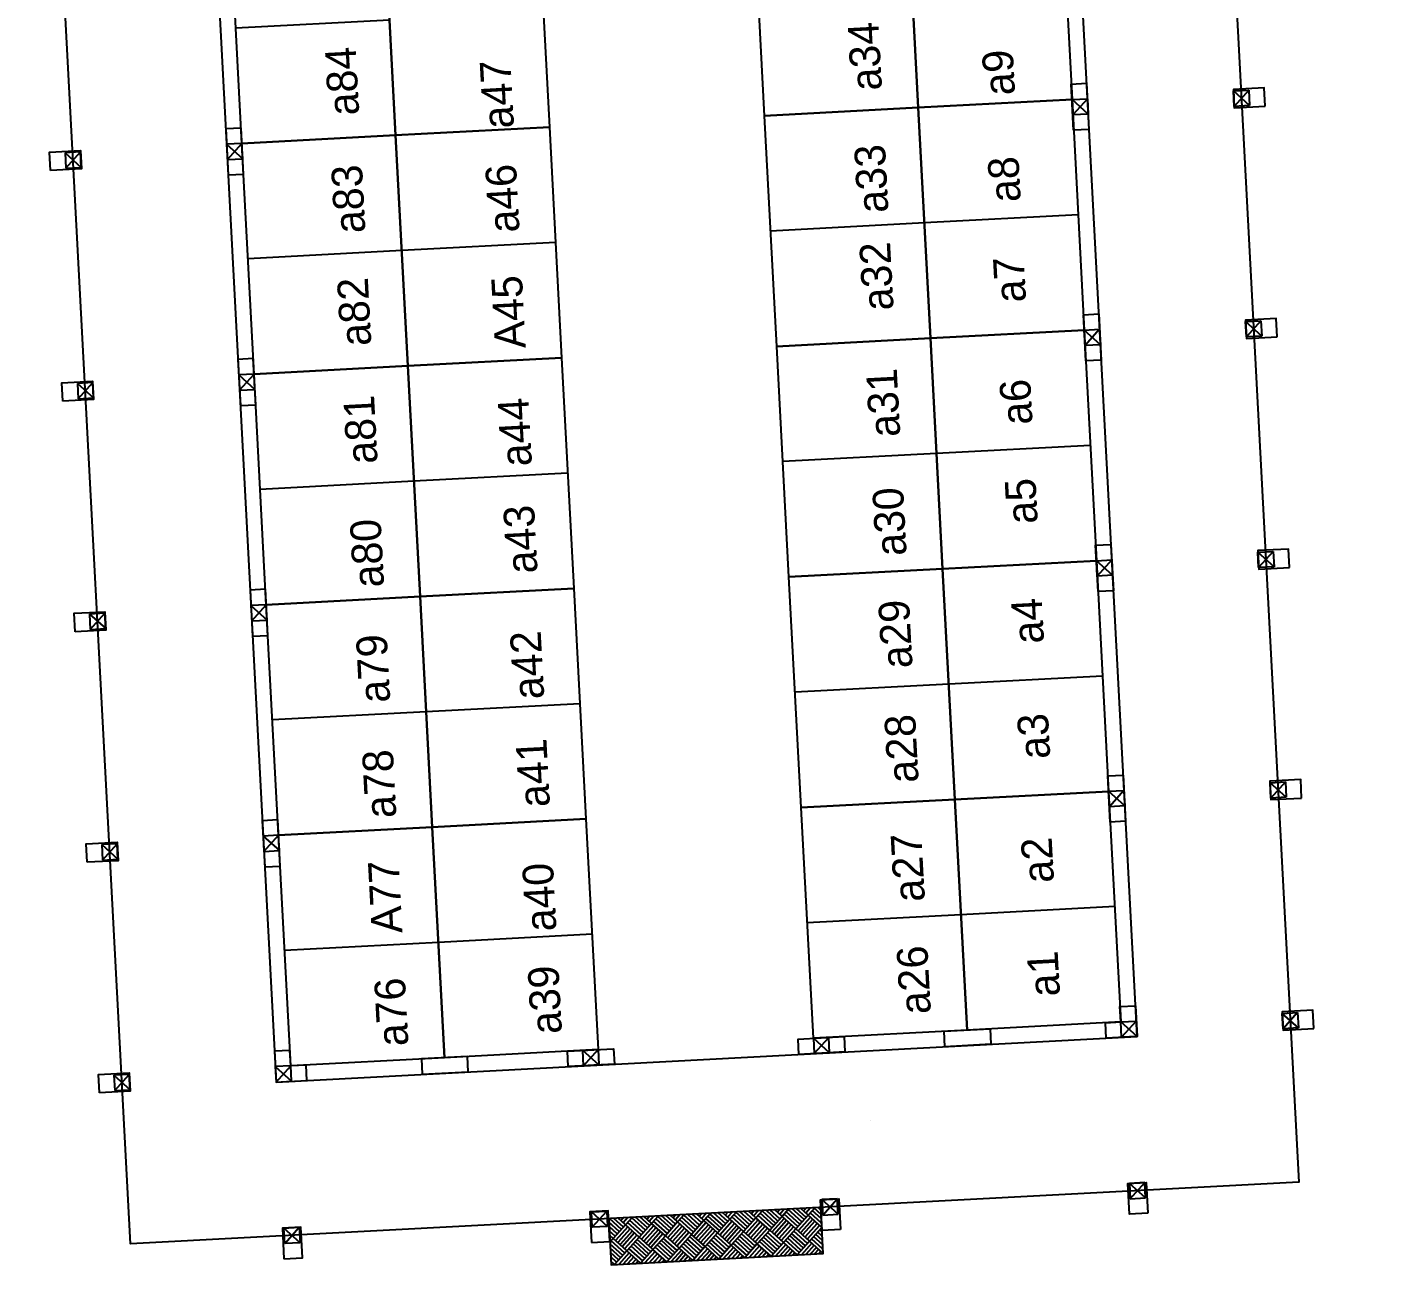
# Model space of a CAD drawing. Extents: x -31423 to 1909503, y -2344077 to 1640342.
# Drawn here: x 123880 to 141594, y -33216 to -17140 of the extents above; entities that cross this region are included whole.
import ezdxf

# ---------------------------------------------------------------- set-up
doc = ezdxf.new("R2010")
doc.units = 0
for name, color, linetype in [('Level 1', 7, 'Continuous'), ('Level 10', 7, 'Continuous'), ('Level 13', 7, 'Continuous'), ('Level 14', 7, 'Continuous'), ('Level 15', 7, 'Continuous'), ('Level 16', 7, 'Continuous'), ('Level 17', 7, 'Continuous'), ('Level 18', 7, 'Continuous'), ('Level 19', 7, 'Continuous')]:
    doc.layers.add(name, color=color, linetype=linetype)

# ---------------------------------------------------------------- blocks, each defined once
blk = doc.blocks.new('SC6460')
at = {"layer": 'Level 1'}
blk.add_line((0, 0), (0, 0), dxfattribs=at)
blk = doc.blocks.new('COT220')
at = {"layer": 'Level 13'}
for p, q in [((-1100, 1100), (1100, 1100)), ((-1100, -1100), (-1100, 1100)), ((-1100, -1100), (1100, 1100)), ((1100, -1100), (-1100, 1100)), ((1100, 1100), (1100, -1100)), ((1100, -1100), (-1100, -1100))]:
    blk.add_line(p, q, dxfattribs=at)
at = {"layer": 'Level 18'}
for p, q in [((-1100, -1100), (-1100, 1100)), ((-1100, 1100), (1100, 1100)), ((1100, 1100), (1100, -1100)), ((1100, -1100), (-1100, -1100))]:
    blk.add_line(p, q, dxfattribs=at)
blk = doc.blocks.new('A$C7E8')
at = {"layer": 'Level 1'}
blk.add_lwpolyline([(104.46, 5.99), (104.77, 0), (132.33, 1.46), (132.02, 7.45)], dxfattribs=at)
at = {"layer": 'Level 13'}
for points in [[(164.87, 147.38), (164.55, 153.37), (166.55, 153.48), (166.86, 147.49)], [(189.74, 150.5), (189.61, 152.9), (185.62, 152.69), (185.74, 150.29)], [(57.02, 141.67), (56.7, 147.67), (54.7, 147.56), (55.02, 141.57)], [(31.96, 142.15), (31.83, 144.55), (35.83, 144.76), (35.95, 142.36)], [(166.45, 117.42), (166.14, 123.42), (168.13, 123.52), (168.45, 117.53)], [(191.32, 120.54), (191.2, 122.94), (187.2, 122.73), (187.33, 120.33)], [(58.6, 111.72), (58.29, 117.71), (56.29, 117.6), (56.61, 111.61)], [(33.54, 112.19), (33.42, 114.59), (37.41, 114.8), (37.54, 112.4)], [(168.04, 87.47), (167.72, 93.46), (169.72, 93.56), (170.04, 87.57)], [(192.91, 90.58), (192.78, 92.98), (188.79, 92.77), (188.91, 90.37)], [(60.19, 81.76), (59.87, 87.75), (57.87, 87.64), (58.19, 81.65)], [(35.13, 82.23), (35, 84.63), (39, 84.84), (39.12, 82.45)], [(169.62, 57.51), (169.31, 63.5), (171.3, 63.61), (171.62, 57.61)], [(194.49, 60.63), (194.37, 63.02), (190.37, 62.81), (190.5, 60.42)], [(61.77, 51.8), (61.46, 57.79), (59.46, 57.69), (59.78, 51.69)], [(36.71, 52.28), (36.59, 54.67), (40.58, 54.88), (40.71, 52.49)], [(170.89, 33.54), (172.89, 33.65), (173.1, 29.65), (169.11, 29.44), (169, 31.44), (171, 31.54)], [(196.08, 30.67), (195.95, 33.07), (191.96, 32.85), (192.08, 30.46)], [(148.14, 28.33), (148.03, 30.33), (154.02, 30.65), (154.13, 28.65)], [(135.05, 29.64), (135.15, 27.64), (129.16, 27.33), (129.06, 29.32)], [(63.04, 27.83), (61.05, 27.73), (61.26, 23.73), (65.25, 23.94), (65.15, 25.94), (63.15, 25.84)], [(86.22, 25.05), (86.12, 27.05), (80.13, 26.73), (80.23, 24.74)], [(99.2, 25.74), (99.1, 27.74), (105.09, 28.06), (105.2, 26.06)], [(38.3, 22.32), (38.17, 24.71), (42.17, 24.93), (42.29, 22.53)], [(174.52, 6.7), (172.12, 6.57), (171.91, 10.56), (174.3, 10.69)], [(134.57, 4.58), (132.18, 4.45), (131.96, 8.45), (134.36, 8.58)], [(102.22, 2.87), (104.61, 3), (104.4, 6.99), (102.01, 6.86)], [(62.27, 0.75), (64.67, 0.88), (64.46, 4.88), (62.06, 4.75)]]:
    blk.add_lwpolyline(points, close=True, dxfattribs=at)
at = {"layer": 'Level 14'}
for p, q in [((126.71, 5.98), (125.46, 7.1)), ((126.98, 6.27), (126.03, 7.13)), ((126.15, 7.14), (126.09, 7.08)), ((126.71, 7.17), (126.39, 6.81)), ((127.28, 7.2), (126.68, 6.54)), ((127.84, 7.23), (126.98, 6.27)), ((129.57, 5.56), (127.78, 7.17)), ((129.84, 5.86), (128.28, 7.25)), ((130.1, 6.16), (128.85, 7.28)), ((130.37, 6.45), (129.41, 7.31)), ((129.54, 7.32), (129.48, 7.26)), ((130.1, 7.35), (129.78, 6.99)), ((130.66, 7.38), (130.07, 6.72)), ((131.23, 7.41), (130.37, 6.45)), ((132.06, 6.54), (131.17, 7.35)), ((132.04, 7.11), (131.67, 7.43)), ((105.84, 4.31), (104.48, 5.53)), ((106.11, 4.6), (104.56, 6)), ((106.38, 4.9), (105.12, 6.03)), ((106.64, 5.2), (105.69, 6.06)), ((105.81, 6.06), (105.75, 6)), ((106.37, 6.09), (106.05, 5.73)), ((106.94, 6.12), (106.35, 5.46)), ((107.5, 6.15), (106.64, 5.2)), ((108.7, 3.89), (106.91, 5.49)), ((108.96, 4.19), (107.18, 5.79)), ((109.23, 4.48), (107.45, 6.09)), ((109.5, 4.78), (107.95, 6.18)), ((110.03, 5.38), (108.43, 3.59)), ((109.77, 5.08), (108.51, 6.21)), ((110.03, 5.38), (109.08, 6.24)), ((109.2, 6.24), (109.14, 6.18)), ((109.76, 6.27), (109.44, 5.91)), ((110.33, 6.3), (109.74, 5.64)), ((110.89, 6.33), (110.03, 5.38)), ((111.82, 3.77), (110.03, 5.38)), ((112.09, 4.07), (110.3, 5.67)), ((112.35, 4.37), (110.57, 5.97)), ((112.62, 4.66), (110.84, 6.27)), ((112.89, 4.96), (111.34, 6.36)), ((113.42, 5.56), (111.82, 3.77)), ((113.16, 5.26), (111.9, 6.39)), ((113.42, 5.56), (112.47, 6.42)), ((112.59, 6.42), (112.53, 6.36)), ((113.15, 6.45), (112.83, 6.09)), ((113.72, 6.48), (113.13, 5.82)), ((114.28, 6.51), (113.42, 5.56)), ((115.21, 3.95), (113.42, 5.56)), ((115.48, 4.25), (113.69, 5.85)), ((115.74, 4.55), (113.96, 6.15)), ((116.01, 4.84), (114.23, 6.45)), ((116.28, 5.14), (114.73, 6.54)), ((116.81, 5.74), (115.21, 3.95)), ((116.55, 5.44), (115.29, 6.57)), ((117.11, 5.47), (115.51, 3.68)), ((116.81, 5.74), (115.86, 6.6)), ((115.98, 6.6), (115.92, 6.54)), ((116.54, 6.63), (116.22, 6.27)), ((117.11, 6.66), (116.52, 6)), ((117.67, 6.69), (116.81, 5.74)), ((118.6, 4.13), (116.81, 5.74)), ((118.86, 4.43), (117.08, 6.03)), ((119.13, 4.73), (117.35, 6.33)), ((119.4, 5.02), (117.62, 6.63)), ((119.67, 5.32), (118.12, 6.71)), ((120.2, 5.91), (118.6, 4.13)), ((119.93, 5.62), (118.68, 6.74)), ((120.5, 5.65), (118.89, 3.86)), ((120.8, 5.38), (119.19, 3.6)), ((120.2, 5.91), (119.25, 6.77)), ((119.37, 6.78), (119.31, 6.72)), ((119.93, 6.81), (119.61, 6.45)), ((120.5, 6.84), (119.9, 6.18)), ((121.06, 6.87), (120.2, 5.91)), ((121.99, 4.31), (120.2, 5.91)), ((122.25, 4.61), (120.47, 6.21)), ((122.52, 4.9), (120.74, 6.51)), ((122.79, 5.2), (121, 6.81)), ((123.06, 5.5), (121.51, 6.89)), ((123.59, 6.09), (121.99, 4.31)), ((123.32, 5.8), (122.07, 6.92)), ((123.89, 5.83), (122.28, 4.04)), ((124.19, 5.56), (122.58, 3.77)), ((123.59, 6.09), (122.64, 6.95)), ((122.76, 6.96), (122.7, 6.9)), ((123.32, 6.99), (123, 6.63)), ((123.89, 7.02), (123.29, 6.36)), ((124.45, 7.05), (123.59, 6.09)), ((125.38, 4.49), (123.59, 6.09)), ((125.64, 4.79), (123.86, 6.39)), ((125.91, 5.08), (124.13, 6.69)), ((126.18, 5.38), (124.39, 6.99)), ((126.45, 5.68), (124.9, 7.07)), ((126.98, 6.27), (125.38, 4.49)), ((127.28, 6.01), (125.67, 4.22)), ((127.58, 5.74), (125.97, 3.95)), ((127.87, 5.47), (126.27, 3.69)), ((128.77, 4.67), (126.98, 6.27)), ((129.03, 4.97), (127.25, 6.57)), ((129.3, 5.26), (127.52, 6.87)), ((130.37, 6.45), (128.77, 4.67)), ((130.67, 6.19), (129.06, 4.4)), ((130.97, 5.92), (129.36, 4.13)), ((131.26, 5.65), (129.66, 3.87)), ((131.56, 5.38), (129.95, 3.6)), ((132.15, 4.85), (130.37, 6.45)), ((132.12, 5.41), (130.64, 6.75)), ((132.09, 5.98), (130.91, 7.05)), ((105.57, 4.01), (104.51, 4.97)), ((105.31, 3.71), (104.54, 4.4)), ((105.04, 3.41), (104.57, 3.84)), ((104.74, 3.68), (104.59, 3.51)), ((106.64, 5.2), (105.04, 3.41)), ((106.94, 4.93), (105.34, 3.15)), ((107.24, 4.66), (105.63, 2.88)), ((107.54, 4.39), (105.93, 2.61)), ((107.83, 4.13), (106.23, 2.34)), ((108.13, 3.86), (106.53, 2.08)), ((108.43, 3.59), (106.64, 5.2)), ((108.43, 3.59), (106.82, 1.81)), ((110.21, 1.99), (108.43, 3.59)), ((110.33, 5.11), (108.73, 3.32)), ((110.63, 4.84), (109.02, 3.06)), ((110.93, 4.57), (109.32, 2.79)), ((111.22, 4.31), (109.62, 2.52)), ((111.52, 4.04), (109.92, 2.25)), ((111.82, 3.77), (110.21, 1.99)), ((113.6, 2.17), (111.82, 3.77)), ((113.72, 5.29), (112.12, 3.5)), ((114.02, 5.02), (112.41, 3.24)), ((114.32, 4.75), (112.71, 2.97)), ((114.61, 4.49), (113.01, 2.7)), ((114.91, 4.22), (113.31, 2.43)), ((115.21, 3.95), (113.6, 2.17)), ((116.72, 2.05), (114.94, 3.65)), ((116.99, 2.35), (115.21, 3.95)), ((117.41, 5.2), (115.8, 3.42)), ((117.7, 4.93), (116.1, 3.15)), ((118, 4.67), (116.4, 2.88)), ((118.3, 4.4), (116.69, 2.61)), ((118.6, 4.13), (116.99, 2.35)), ((120.11, 2.23), (118.33, 3.83)), ((120.38, 2.53), (118.6, 4.13)), ((121.09, 5.11), (119.49, 3.33)), ((121.39, 4.84), (119.79, 3.06)), ((121.69, 4.58), (120.08, 2.79)), ((121.99, 4.31), (120.38, 2.53)), ((123.24, 2.11), (121.45, 3.72)), ((123.5, 2.41), (121.72, 4.01)), ((123.77, 2.7), (121.99, 4.31)), ((124.48, 5.29), (122.88, 3.51)), ((124.78, 5.02), (123.18, 3.24)), ((125.08, 4.76), (123.47, 2.97)), ((125.38, 4.49), (123.77, 2.7)), ((126.36, 1.99), (124.57, 3.6)), ((126.63, 2.29), (124.84, 3.89)), ((126.89, 2.59), (125.11, 4.19)), ((127.16, 2.88), (125.38, 4.49)), ((128.17, 5.2), (126.57, 3.42)), ((128.47, 4.94), (126.86, 3.15)), ((128.77, 4.67), (127.16, 2.88)), ((129.75, 2.17), (127.96, 3.78)), ((130.01, 2.47), (128.23, 4.07)), ((130.28, 2.77), (128.5, 4.37)), ((130.55, 3.06), (128.77, 4.67)), ((131.86, 5.12), (130.25, 3.33)), ((132.15, 4.85), (130.55, 3.06)), ((132.27, 2.59), (131.08, 3.66)), ((132.24, 3.15), (131.35, 3.96)), ((132.21, 3.72), (131.62, 4.25)), ((132.18, 4.28), (131.89, 4.55)), ((132.15, 4.85), (132.15, 4.85)), ((105.04, 3.41), (104.62, 2.94)), ((106.29, 1.21), (104.63, 2.71)), ((106.02, 0.92), (104.66, 2.14)), ((106.56, 1.51), (104.77, 3.12)), ((106.82, 1.81), (105.04, 3.41)), ((106.82, 1.81), (105.22, 0.02)), ((108.61, 0.2), (106.82, 1.81)), ((108.88, 0.5), (107.09, 2.11)), ((109.14, 0.8), (107.36, 2.4)), ((109.41, 1.1), (107.63, 2.7)), ((109.68, 1.39), (107.89, 3)), ((109.95, 1.69), (108.16, 3.29)), ((110.21, 1.99), (108.61, 0.2)), ((112, 0.38), (110.21, 1.99)), ((112.27, 0.68), (110.48, 2.28)), ((112.53, 0.98), (110.75, 2.58)), ((112.8, 1.27), (111.02, 2.88)), ((113.07, 1.57), (111.28, 3.18)), ((113.34, 1.87), (111.55, 3.47)), ((113.6, 2.17), (112, 0.38)), ((113.9, 1.9), (112.56, 0.41)), ((115.39, 0.56), (113.6, 2.17)), ((115.65, 0.86), (113.87, 2.46)), ((115.92, 1.16), (114.14, 2.76)), ((116.19, 1.45), (114.41, 3.06)), ((116.46, 1.75), (114.67, 3.36)), ((116.99, 2.35), (115.39, 0.56)), ((117.29, 2.08), (115.95, 0.59)), ((117.59, 1.81), (116.52, 0.62)), ((118.78, 0.74), (116.99, 2.35)), ((119.04, 1.04), (117.26, 2.64)), ((119.31, 1.34), (117.53, 2.94)), ((119.58, 1.63), (117.79, 3.24)), ((119.85, 1.93), (118.06, 3.54)), ((120.38, 2.53), (118.78, 0.74)), ((120.68, 2.26), (119.34, 0.77)), ((120.98, 1.99), (119.91, 0.8)), ((122.17, 0.92), (120.38, 2.53)), ((122.43, 1.22), (120.65, 2.82)), ((122.7, 1.52), (120.92, 3.12)), ((122.97, 1.81), (121.18, 3.42)), ((123.77, 2.7), (122.17, 0.92)), ((124.07, 2.44), (122.73, 0.95)), ((124.37, 2.17), (123.3, 0.98)), ((125.56, 1.1), (123.77, 2.7)), ((124.66, 1.9), (123.86, 1.01)), ((125.82, 1.4), (124.04, 3)), ((126.09, 1.69), (124.31, 3.3)), ((127.16, 2.88), (125.56, 1.1)), ((127.46, 2.62), (126.12, 1.13)), ((127.76, 2.35), (126.69, 1.16)), ((128.94, 1.28), (127.16, 2.88)), ((128.05, 2.08), (127.25, 1.19)), ((129.21, 1.58), (127.43, 3.18)), ((129.48, 1.87), (127.7, 3.48)), ((128.35, 1.81), (127.81, 1.22)), ((130.55, 3.06), (128.94, 1.28)), ((130.85, 2.8), (129.51, 1.31)), ((131.14, 2.53), (130.07, 1.34)), ((132.33, 1.46), (130.55, 3.06)), ((131.44, 2.26), (130.64, 1.37)), ((132.3, 2.02), (130.82, 3.36)), ((131.74, 1.99), (131.2, 1.4)), ((105.75, 0.62), (104.69, 1.58)), ((105.49, 0.32), (104.72, 1.01)), ((105.22, 0.02), (104.75, 0.45)), ((104.92, 0.29), (104.77, 0.12)), ((105.22, 0.02), (105.22, 0.02)), ((105.22, 0.02), (105.22, 0.02)), ((107.12, 1.54), (105.78, 0.05)), ((107.42, 1.27), (106.35, 0.08)), ((107.72, 1.01), (106.91, 0.11)), ((108.01, 0.74), (107.48, 0.14)), ((108.31, 0.47), (108.04, 0.17)), ((108.61, 0.2), (108.61, 0.2)), ((108.61, 0.2), (108.61, 0.2)), ((110.51, 1.72), (109.17, 0.23)), ((110.81, 1.45), (109.74, 0.26)), ((111.11, 1.18), (110.3, 0.29)), ((111.4, 0.92), (110.87, 0.32)), ((111.7, 0.65), (111.43, 0.35)), ((112, 0.38), (112, 0.38)), ((112, 0.38), (112, 0.38)), ((114.2, 1.63), (113.13, 0.44)), ((114.49, 1.36), (113.69, 0.47)), ((114.79, 1.1), (114.26, 0.5)), ((115.09, 0.83), (114.82, 0.53)), ((115.39, 0.56), (115.39, 0.56)), ((115.39, 0.56), (115.39, 0.56)), ((117.88, 1.54), (117.08, 0.65)), ((118.18, 1.28), (117.65, 0.68)), ((118.48, 1.01), (118.21, 0.71)), ((118.78, 0.74), (118.78, 0.74)), ((118.78, 0.74), (118.78, 0.74)), ((121.27, 1.72), (120.47, 0.83)), ((121.57, 1.46), (121.04, 0.86)), ((121.87, 1.19), (121.6, 0.89)), ((122.17, 0.92), (122.17, 0.92)), ((122.17, 0.92), (122.17, 0.92)), ((124.96, 1.63), (124.43, 1.04)), ((125.26, 1.37), (124.99, 1.07)), ((125.56, 1.1), (125.56, 1.1)), ((125.56, 1.1), (125.56, 1.1)), ((128.65, 1.55), (128.38, 1.25)), ((128.94, 1.28), (128.94, 1.28)), ((128.94, 1.28), (128.94, 1.28)), ((132.04, 1.73), (131.77, 1.43)), ((132.33, 1.46), (132.33, 1.46))]:
    blk.add_line(p, q, dxfattribs=at)
at = {"layer": 'Level 15'}
blk.add_lwpolyline([(26.96, 293.3), (17.92, 464.06), (169.71, 472.09), (178.75, 301.33), (199.72, 302.44), (206.06, 182.61), (185.09, 181.5), (194.13, 10.74), (42.34, 2.7), (33.3, 173.47), (12.33, 172.36), (5.99, 292.19), (26.96, 293.3)], dxfattribs=at)
at = {"layer": 'Level 16'}
for p, q in [((75.99, 161.7), (56.01, 160.65)), ((145.48, 135.34), (125.5, 134.28)), ((165.45, 136.4), (145.48, 135.34)), ((77.57, 131.75), (57.6, 130.69)), ((97.54, 132.8), (77.57, 131.75)), ((167.03, 106.44), (147.06, 105.38)), ((147.06, 105.38), (127.09, 104.33)), ((99.13, 102.85), (79.16, 101.79)), ((79.16, 101.79), (59.19, 100.73)), ((168.62, 76.48), (148.65, 75.42)), ((148.65, 75.42), (128.68, 74.37)), ((100.71, 72.89), (80.74, 71.83)), ((80.74, 71.83), (60.77, 70.77)), ((170.21, 46.52), (150.23, 45.47)), ((150.23, 45.47), (130.26, 44.41)), ((102.3, 42.93), (82.33, 41.87)), ((82.33, 41.87), (62.36, 40.82))]:
    blk.add_line(p, q, dxfattribs=at)
for points in [[(164.66, 151.38), (144.68, 150.32), (143.1, 180.28), (163.07, 181.33)], [(144.68, 150.32), (124.71, 149.26), (123.13, 179.22), (143.1, 180.28)], [(96.75, 147.78), (76.78, 146.73), (75.19, 176.68), (95.17, 177.74)], [(76.78, 146.73), (56.81, 145.67), (55.22, 175.63), (75.19, 176.68)], [(166.24, 121.42), (146.27, 120.36), (144.68, 150.32), (164.66, 151.38)], [(146.27, 120.36), (126.3, 119.3), (124.71, 149.26), (144.68, 150.32)], [(98.34, 117.82), (78.36, 116.77), (76.78, 146.73), (96.75, 147.78)], [(78.36, 116.77), (58.39, 115.71), (56.81, 145.67), (76.78, 146.73)], [(167.83, 91.46), (147.85, 90.4), (146.27, 120.36), (166.24, 121.42)], [(147.85, 90.4), (127.88, 89.35), (126.3, 119.3), (146.27, 120.36)], [(99.92, 87.87), (79.95, 86.81), (78.36, 116.77), (98.34, 117.82)], [(79.95, 86.81), (59.98, 85.75), (58.39, 115.71), (78.36, 116.77)], [(149.44, 60.45), (129.47, 59.39), (127.88, 89.35), (147.85, 90.4)], [(169.41, 61.5), (149.44, 60.45), (147.85, 90.4), (167.83, 91.46)], [(81.54, 56.85), (61.56, 55.79), (59.98, 85.75), (79.95, 86.81)], [(101.51, 57.91), (81.54, 56.85), (79.95, 86.81), (99.92, 87.87)], [(151.03, 30.49), (131.05, 29.43), (129.47, 59.39), (149.44, 60.45)], [(171, 31.54), (151.03, 30.49), (149.44, 60.45), (169.41, 61.5)], [(83.12, 26.89), (63.15, 25.84), (61.56, 55.79), (81.54, 56.85)], [(103.09, 27.95), (83.12, 26.89), (81.54, 56.85), (101.51, 57.91)]]:
    blk.add_lwpolyline(points, close=True, dxfattribs=at)
at = {"layer": 'Level 17'}
blk.add_lwpolyline([(173.1, 29.65), (150.8, 451.06), (38.95, 445.14), (61.26, 23.73)], close=True, dxfattribs=at)
at = {"layer": 'Level 10'}
blk.add_blockref('SC6460', (138.51, 18.79), dxfattribs=at)
at = {"layer": 'Level 13'}
for p, xscale, yscale, rotation in [((186.68, 151.54), 0.0009090909078647666, 0.0009090909097722032, 93.02960351719983), ((165.71, 150.43), 0.0009090909078647666, 0.0009090909097722032, 93.02960351719983), ((55.86, 144.62), 0.0009090909078647666, -0.0009090909097722032, 93.0296035171998), ((34.89, 143.51), 0.0009090909078647666, -0.0009090909097722032, 93.0296035171998), ((188.26, 121.58), 0.0009090909078647666, 0.0009090909097722032, 93.02960351719983), ((167.29, 120.47), 0.0009090909078647666, 0.0009090909097722032, 93.02960351719983), ((57.45, 114.66), 0.0009090909078647666, -0.0009090909097722032, 93.0296035171998), ((36.48, 113.55), 0.0009090909078647666, -0.0009090909097722032, 93.0296035171998), ((189.85, 91.62), 0.0009090909078647666, 0.0009090909097722032, 93.02960351719983), ((168.88, 90.52), 0.0009090909078647666, 0.0009090909097722032, 93.02960351719983), ((59.03, 84.7), 0.0009090909078647666, -0.0009090909097722032, 93.0296035171998), ((38.06, 83.59), 0.0009090909078647666, -0.0009090909097722032, 93.0296035171998), ((191.44, 61.67), 0.0009090909078647666, 0.0009090909097722032, 93.02960351719983), ((170.46, 60.56), 0.0009090909078647666, 0.0009090909097722032, 93.02960351719983), ((60.62, 54.74), 0.0009090909078647666, -0.0009090909097722032, 93.0296035171998), ((39.65, 53.63), 0.0009090909078647666, -0.0009090909097722032, 93.0296035171998), ((193.02, 31.71), 0.0009090909078647666, 0.0009090909097722032, 93.02960351719983), ((172.05, 30.6), 0.0009090909078647666, 0.0009090909097722032, 93.02960351719983), ((132.1, 28.48), 0.0009090909096812137, -0.0009090909097722032, -176.97039648885917), ((102.15, 26.9), 0.0009090909096812138, 0.0009090909096812136, 3.029603511140776), ((62.2, 24.79), 0.0009090909078647666, -0.0009090909097722032, 93.0296035171998), ((41.23, 23.68), 0.0009090909078647666, -0.0009090909097722032, 93.0296035171998), ((173.16, 9.63), 0.0009090909096812137, -0.0009090909097722032, -176.97039648885917), ((133.22, 7.51), 0.0009090909096812137, -0.0009090909097722032, -176.97039648885917), ((103.26, 5.93), 0.0009090909096812138, 0.0009090909096812136, 3.029603511140776), ((63.31, 3.81), 0.0009090909096812138, 0.0009090909096812136, 3.029603511140776)]:
    blk.add_blockref('COT220', p, dxfattribs=dict(at, xscale=xscale, yscale=yscale, rotation=rotation))
at = {"layer": 'Level 19'}
for s, p in [('a34', (139.97, 152.62)), ('a84', (72.05, 149.39)), ('a47', (92.16, 147.69)), ('a9', (157.26, 152)), ('a33', (140.81, 136.73)), ('a8', (158, 138.13)), ('a83', (72.86, 134.09)), ('a46', (92.88, 134.17)), ('a32', (141.48, 124.05)), ('a7', (158.69, 125.09)), ('a82', (73.63, 119.44)), ('A45', (93.68, 119.11)), ('a31', (142.35, 107.62)), ('a6', (159.53, 109.21)), ('a81', (74.44, 104.13)), ('a44', (94.49, 103.8)), ('a5', (160.21, 96.33)), ('a30', (143.17, 92.17)), ('a43', (95.22, 89.88)), ('a80', (75.29, 88.07)), ('a29', (143.94, 77.57)), ('a4', (161.03, 80.77)), ('a79', (76.08, 73.09)), ('a42', (96.09, 73.54)), ('a28', (144.73, 62.69)), ('a3', (161.83, 65.79)), ('a41', (96.83, 59.53)), ('a78', (76.88, 58.11)), ('a27', (145.55, 47.23)), ('a2', (162.32, 49.69)), ('A77', (77.67, 43.13)), ('a40', (97.68, 43.39)), ('a26', (146.32, 32.64)), ('a1', (163.1, 34.93)), ('a39', (98.39, 30.06)), ('a76', (78.45, 28.47))]:
    blk.add_text(s, height=4, rotation=93.0296, dxfattribs=at).set_placement(p)

msp = doc.modelspace()

# ---------------------------------------------------------------- block references
at = {"layer": 'Level 1', "xscale": 100, "yscale": 100}
msp.add_blockref('A$C7E8', (120988, -33216), dxfattribs=at)

doc.saveas('drawing.dxf')
